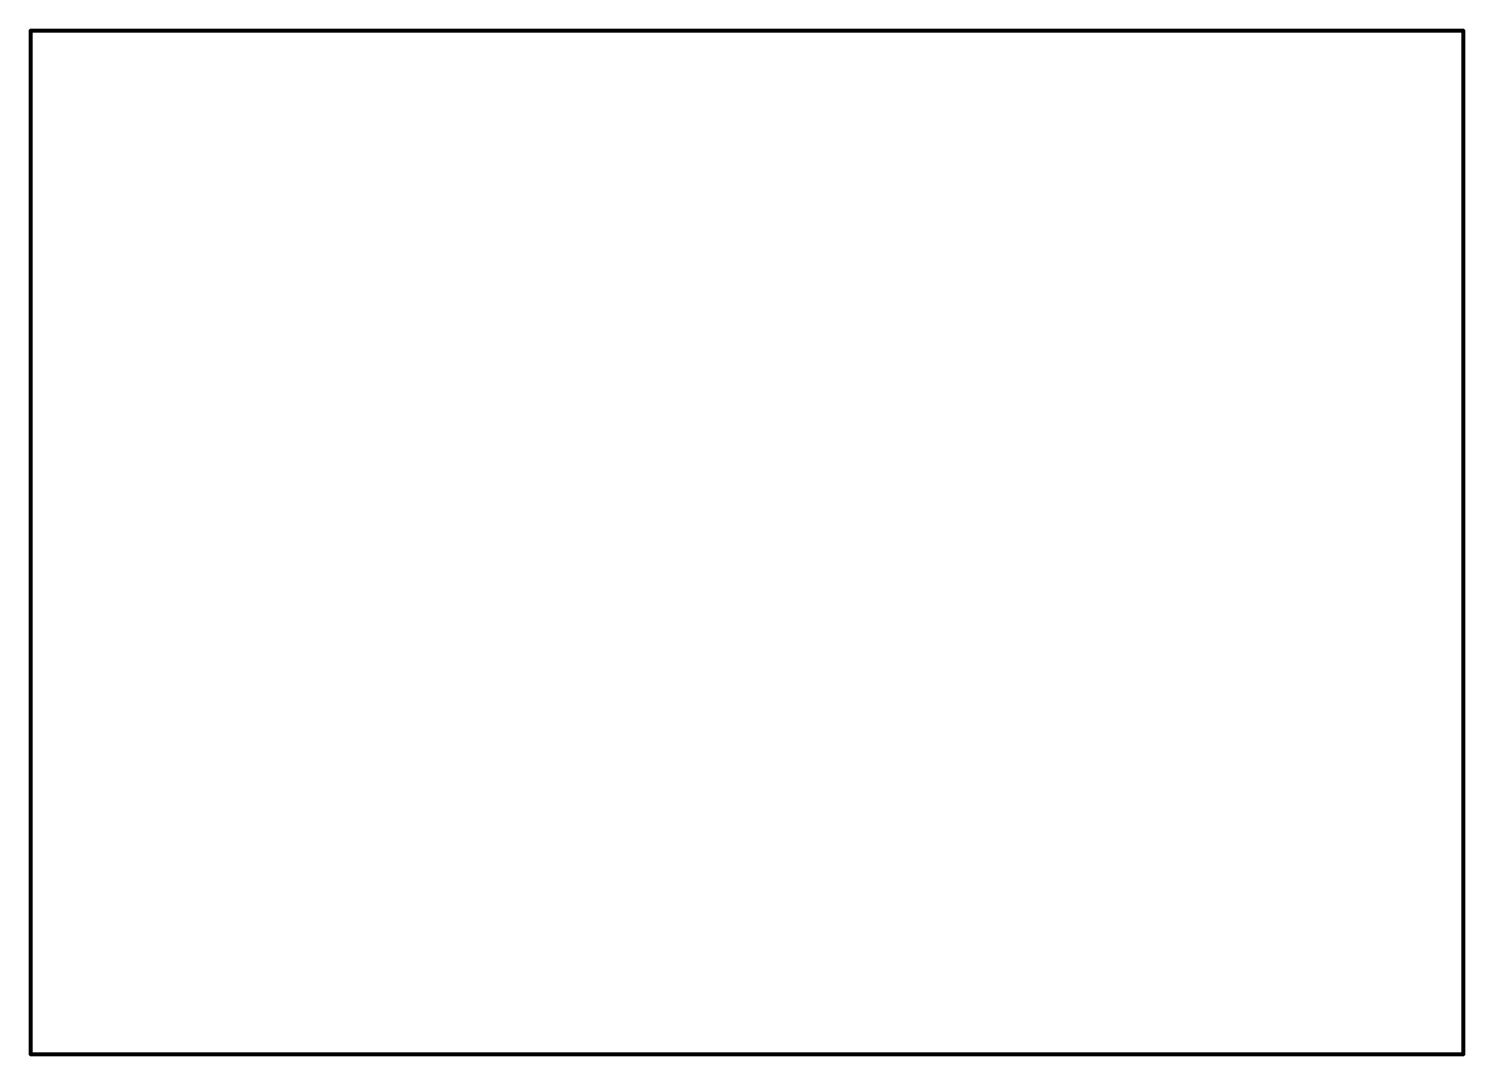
# Model space of a CAD drawing. Extents: x 0 to 11.5, y 0 to 11.2.
# Drawn here: x 7.6083 to 7.9593, y 9.2117 to 9.4627 of the extents above; entities that cross this region are included whole.
import ezdxf

# ---------------------------------------------------------------- set-up
doc = ezdxf.new("R2010")
doc.units = 0
doc.layers.add('20', color=53, linetype='CONTINUOUS')

msp = doc.modelspace()

# ---------------------------------------------------------------- linework, layer by layer
at = {"layer": '20', "const_width": 0.000984}
for points in [[(7.958784, 9.462234), (7.608784, 9.462234)], [(7.608784, 9.462234), (7.608784, 9.212234)], [(7.958784, 9.212234), (7.958784, 9.462234)], [(7.608784, 9.212234), (7.958784, 9.212234)]]:
    msp.add_lwpolyline(points, dxfattribs=at)
at = {"layer": '20', "const_width": 0.000492}
for points in [[(7.608784, 9.46248, 1), (7.608784, 9.461988)], [(7.60903, 9.462234, 1), (7.608538, 9.462234)], [(7.95903, 9.462234, 1), (7.958538, 9.462234)], [(7.958784, 9.461988, 1), (7.958784, 9.46248)], [(7.608784, 9.21248, 1), (7.608784, 9.211988)], [(7.608538, 9.212234, 1), (7.60903, 9.212234)], [(7.958538, 9.212234, 1), (7.95903, 9.212234)], [(7.958784, 9.211988, 1), (7.958784, 9.21248)]]:
    msp.add_lwpolyline(points, format="xyb", dxfattribs=at)

doc.saveas('drawing.dxf')
